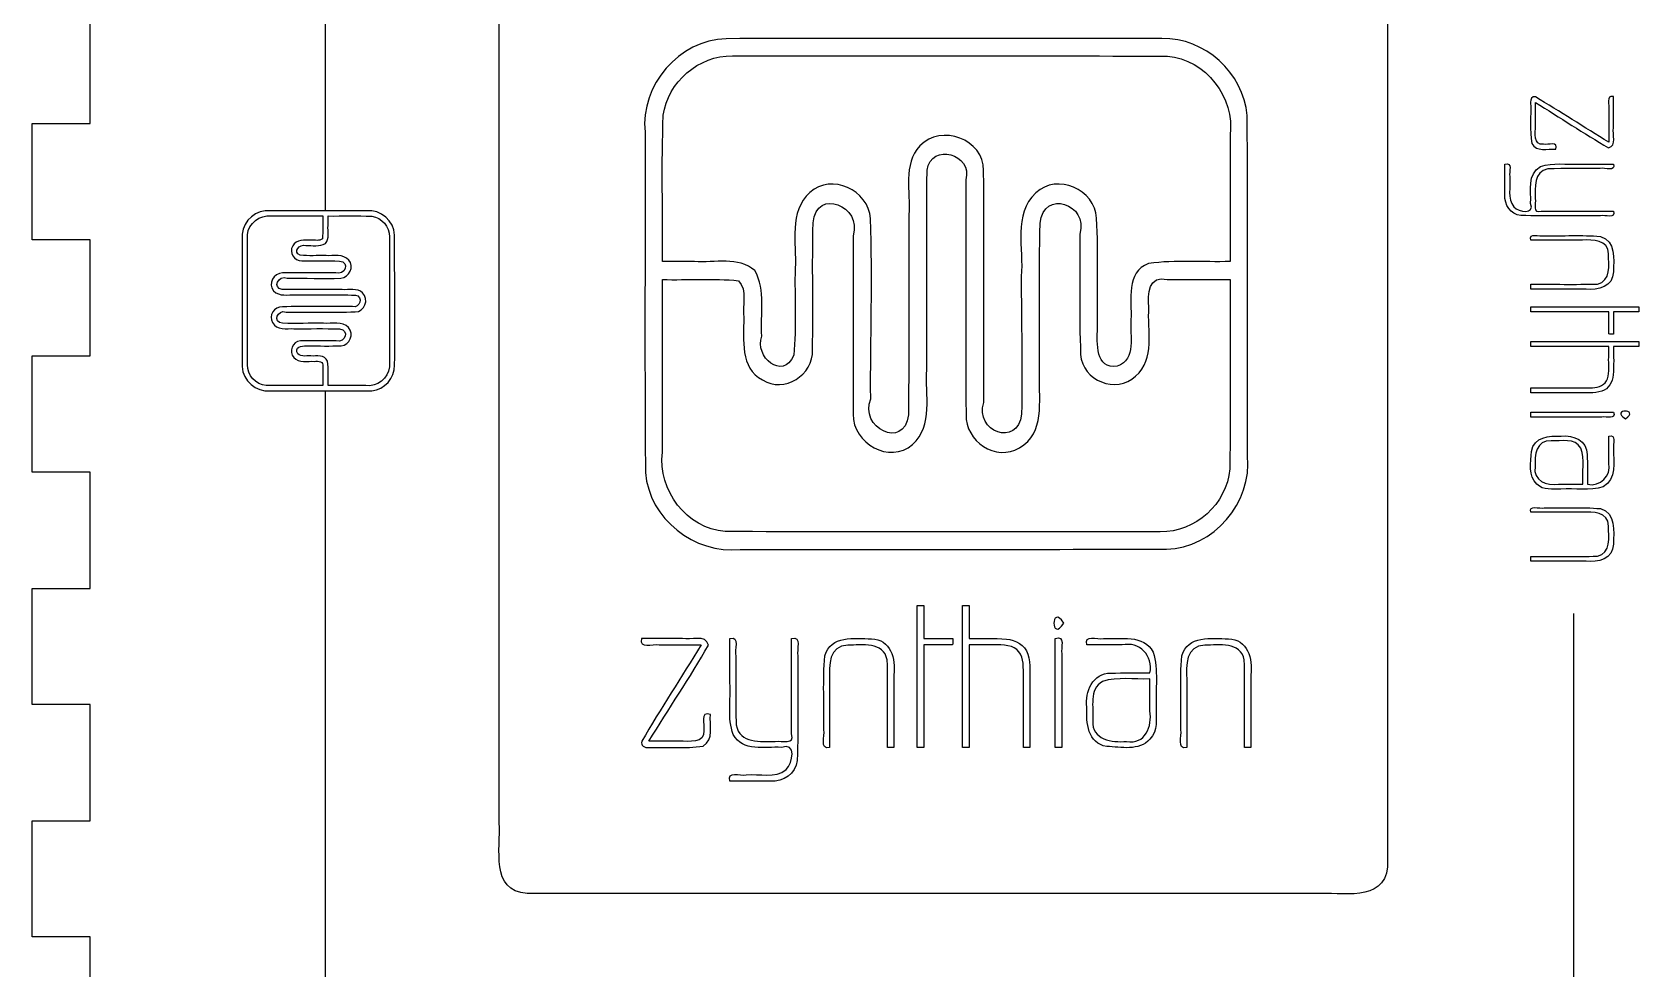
# Model space of a CAD drawing. Extents: x 0 to 384, y 10 to 166.
# Drawn here: x 55.2 to 133.1, y 55.8 to 101.1 of the extents above; entities that cross this region are included whole.
import ezdxf

# ---------------------------------------------------------------- set-up
doc = ezdxf.new("R2010")
doc.units = 0
doc.layers.add('Imprimir', color=7, linetype='CONTINUOUS')

msp = doc.modelspace()

# ---------------------------------------------------------------- linework, layer by layer
at = {"layer": 'Imprimir', "color": 7}
for points in [[(69.423693, 137.308972), (69.423693, 92.465791)], [(89.147856, 99.962723), (89.148417, 99.962929)], [(65.657241, 85.014346), (65.657082, 85.014349)], [(69.423613, 83.750276), (69.423613, 38.963913)], [(109.865134, 76.924425), (109.865049, 76.923862)], [(129.89895, 38.943236), (129.89895, 72.973103)], [(103.240147, 66.489712), (103.24026, 66.48964)]]:
    msp.add_lwpolyline(points, dxfattribs=at)
at = {"layer": 'Imprimir', "color": 5}
msp.add_lwpolyline([(58.04562, 51.689284), (58.04562, 57.314294), (55.233096, 57.314294), (55.233096, 62.939302), (58.04562, 62.939302), (58.04562, 68.564311), (55.233096, 68.564311), (55.233096, 74.189321), (58.04562, 74.189321), (58.04562, 79.814331), (55.233096, 79.814331), (55.233096, 85.439341), (58.04562, 85.439341), (58.04562, 91.064349), (55.233096, 91.064349), (55.233096, 96.689358), (58.04562, 96.689358), (58.04562, 102.314368)], dxfattribs=at)
at = {"layer": 'Imprimir', "color": 7}
for points in [[(109.95266, 100.80514)], [(126.559085, 93.230363)], [(72.537894, 91.20163)], [(127.808871, 88.906698)], [(131.588447, 87.566536)], [(72.789513, 84.988182)], [(127.808924, 83.895164)], [(127.808871, 82.719644)], [(132.394288, 82.400504)], [(130.338396, 79.226533)], [(127.808871, 75.733372)], [(105.20216, 72.508498)], [(98.421171, 71.450743)], [(109.36834, 69.809915)], [(96.662101, 66.48964)], [(104.783253, 66.48964)], [(113.953468, 66.48964)], [(90.986812, 64.84916)]]:
    msp.add_lwpolyline(points, close=True, dxfattribs=at)
at = {"layer": 'Imprimir', "color": 5}
for points in [[(77.856953, 62.83496), (77.856953, 79.981252), (77.856953, 97.12754), (77.856953, 114.273831)], [(120.882235, 114.273831), (120.882235, 96.418756), (120.882235, 78.56368), (120.882235, 60.708607)], [(79.206201, 59.41607), (77.389109, 59.557382), (77.94331, 61.596591), (77.856953, 62.83496)], [(120.882235, 60.708607), (120.672177, 58.937211), (118.644458, 59.514249), (117.406655, 59.41607)], [(117.406655, 59.41607), (104.673172, 59.41607), (91.939687, 59.41607), (79.206201, 59.41607)]]:
    msp.add_open_spline(points, degree=3, dxfattribs=at)
at = {"layer": 'Imprimir', "color": 7}
for points in [[(88.847642, 100.796234), (86.557059, 100.743119), (84.685661, 98.536052), (84.91588, 96.273814)], [(109.95266, 100.805151), (102.917689, 100.805151), (95.882516, 100.814067), (88.847642, 100.796234)], [(114.0763, 97.083757), (113.901839, 99.148605), (112.026248, 100.84369), (109.95266, 100.80514)], [(85.796498, 97.087456), (86.016145, 98.702533), (87.516586, 99.993195), (89.147856, 99.962723)], [(89.148417, 99.962929), (96.169401, 99.95142), (103.191826, 99.985921), (110.211889, 99.945202)], [(110.211889, 99.945202), (112.083874, 99.805872), (113.480141, 97.943621), (113.25547, 96.112128)], [(127.807945, 97.720683), (127.830699, 97.052795), (127.756219, 96.374962), (127.857819, 95.714856)], [(128.037418, 97.975064), (127.880917, 98.038051), (127.781381, 97.848114), (127.807998, 97.720736)], [(128.036307, 96.58261), (128.036307, 96.958538), (128.036307, 97.334463), (128.036307, 97.710391)], [(128.036307, 97.710391), (129.223624, 96.9878), (130.3802, 96.2013), (131.585668, 95.51645)], [(131.591225, 95.782742), (130.40306, 96.507034), (129.238573, 97.2755), (128.037418, 97.975064)], [(131.819825, 97.990032), (131.423267, 98.093068), (131.650359, 97.572474), (131.591225, 97.338088)], [(131.819825, 96.479375), (131.819825, 96.982924), (131.819825, 97.486477), (131.819825, 97.990032)], [(85.757356, 90.009293), (85.781142, 92.368189), (85.708403, 94.73177), (85.796498, 97.087456)], [(101.315576, 94.40929), (101.33243, 95.940741), (99.248828, 96.679138), (98.22521, 95.614031)], [(114.097705, 80.609351), (114.083629, 86.10058), (114.125947, 91.593666), (114.0763, 97.083757)], [(131.591225, 97.338088), (131.591225, 96.819639), (131.591225, 96.301191), (131.591225, 95.782742)], [(84.91588, 96.273814), (84.929956, 90.782586), (84.887639, 85.289587), (84.937285, 79.799409)], [(113.25547, 96.112128), (113.25547, 94.077831), (113.25547, 92.04355), (113.25547, 90.009254)], [(128.435695, 95.688075), (127.925658, 95.626734), (128.049853, 96.250409), (128.036307, 96.58261)], [(129.028283, 95.443017), (129.150361, 95.844319), (128.667259, 95.640428), (128.435695, 95.688075)], [(131.585668, 95.51645), (131.987941, 95.619222), (131.759473, 96.160967), (131.819825, 96.479375)], [(98.22521, 95.614031), (97.39363, 94.699951), (97.780292, 93.39051), (97.690284, 92.271629)], [(98.572418, 94.432309), (98.771829, 95.790656), (100.813145, 95.203133), (100.451603, 93.961451)], [(127.857819, 95.714856), (128.095362, 95.29974), (128.633709, 95.485933), (129.028283, 95.443017)], [(95.840651, 92.089212), (95.73859, 93.45837), (93.95048, 94.306367), (92.8976, 93.358352)], [(98.56202, 84.77647), (98.568952, 87.995036), (98.547759, 91.214375), (98.572418, 94.432309)], [(101.324492, 83.190383), (101.318539, 86.92994), (101.337086, 90.67009), (101.315576, 94.40929)], [(106.786683, 92.104979), (106.703543, 93.500545), (104.880484, 94.30636), (103.843635, 93.331158)], [(126.559085, 94.725041), (126.961569, 94.845969), (126.745246, 94.34809), (126.798374, 94.119667)], [(126.559085, 93.230384), (126.559085, 93.728602), (126.559085, 94.226823), (126.559085, 94.725041)], [(127.808765, 92.82346), (127.84832, 93.437481), (127.625382, 94.245347), (128.286417, 94.603667)], [(128.637652, 94.491573), (127.936083, 94.366782), (128.030486, 93.588968), (128.032841, 93.054759)], [(128.286417, 94.603667), (128.888953, 94.825628), (129.553507, 94.68541), (130.185414, 94.725041)], [(131.175432, 94.508718), (130.329771, 94.498029), (129.481726, 94.530573), (128.637652, 94.491573)], [(130.185414, 94.725041), (130.732731, 94.725041), (131.280048, 94.725041), (131.827365, 94.725041)], [(131.827365, 94.725041), (131.924282, 94.338686), (131.402021, 94.571546), (131.175432, 94.508718)], [(93.059176, 91.886142), (93.210002, 93.61843), (95.466342, 92.67823), (94.989756, 91.260622)], [(100.451603, 93.961451), (100.458535, 90.175745), (100.438029, 86.389606), (100.462001, 82.604355)], [(104.045687, 91.860546), (104.202426, 93.535515), (106.419991, 92.788792), (105.976256, 91.337065)], [(126.798374, 94.119667), (126.848433, 93.630936), (126.660315, 93.06018), (126.99115, 92.651766)], [(92.8976, 93.358352), (91.859367, 92.414438), (92.269694, 90.916552), (92.184691, 89.675498)], [(103.843635, 93.331158), (102.717759, 92.295899), (103.261115, 90.622344), (103.13893, 89.284105)], [(127.326959, 92.237178), (126.839861, 92.29355), (126.533024, 92.761135), (126.559085, 93.230363)], [(126.99115, 92.651766), (127.244541, 92.396282), (128.008208, 92.261771), (127.808765, 92.82346)], [(128.032841, 93.054759), (128.068163, 92.795665), (127.888616, 92.321715), (128.312241, 92.450908)], [(66.515919, 92.459309), (65.846471, 92.408823), (65.332147, 91.750347), (65.404511, 91.090664)], [(65.662373, 91.305143), (65.70386, 91.864197), (66.259856, 92.281368), (66.806882, 92.214199)], [(71.436193, 92.465711), (69.796173, 92.461505), (68.155622, 92.474152), (66.515919, 92.459309)], [(66.806882, 92.214199), (67.639499, 92.214199), (68.472119, 92.214199), (69.304736, 92.214199)], [(69.304736, 92.214199), (69.294947, 91.848224), (69.325109, 91.477493), (69.288067, 91.114744)], [(69.565192, 92.21422), (70.269698, 92.207129), (70.975606, 92.228825), (71.679162, 92.202552)], [(69.565192, 91.750228), (69.565192, 91.90489), (69.565192, 92.059555), (69.565192, 92.21422)], [(72.786867, 91.29144), (72.770992, 91.97555), (72.111836, 92.534463), (71.436193, 92.465711)], [(71.679162, 92.202552), (72.161524, 92.136953), (72.546996, 91.688831), (72.537894, 91.20163)], [(95.843614, 83.361275), (95.828268, 86.269847), (95.934289, 89.184008), (95.840651, 92.089212)], [(97.690284, 92.271629), (97.676711, 89.043419), (97.717634, 85.813438), (97.669488, 82.586469)], [(106.828206, 86.778985), (106.805214, 88.553876), (106.877257, 90.333538), (106.786683, 92.104979)], [(131.186518, 92.219715), (129.900273, 92.230907), (128.611749, 92.19704), (127.326959, 92.237178)], [(128.312241, 92.450908), (129.483948, 92.450908), (130.655658, 92.450908), (131.827365, 92.450908)], [(131.827365, 92.450908), (131.931929, 92.05565), (131.421521, 92.275383), (131.186518, 92.219715)], [(65.657082, 85.014349), (65.660521, 87.111227), (65.650203, 89.208542), (65.662373, 91.305143)], [(69.435546, 90.877547), (69.645599, 91.115233), (69.538945, 91.459988), (69.565192, 91.750228)], [(72.537974, 91.201609), (72.534534, 89.104717), (72.544853, 87.007384), (72.532682, 84.910765)], [(72.789513, 84.988182), (72.789513, 87.089262), (72.792159, 89.190397), (72.786867, 91.29144)], [(93.027664, 85.735638), (93.064031, 87.785171), (93.002185, 89.837965), (93.059176, 91.886142)], [(94.989756, 91.260622), (94.996688, 88.379968), (94.976289, 85.498756), (95.000154, 82.618534)], [(104.023779, 84.470479), (104.037961, 86.933644), (103.995239, 89.398818), (104.045687, 91.860546)], [(105.976256, 91.337065), (105.999037, 89.394746), (105.929284, 87.447727), (106.013914, 85.508588)], [(127.808871, 91.043923), (127.712086, 91.430011), (128.234427, 91.197008), (128.460804, 91.259929)], [(128.460804, 91.259929), (129.368854, 91.239794), (130.283442, 91.30295), (131.186862, 91.223014)], [(131.186862, 91.223014), (131.952063, 91.013964), (131.834377, 90.120884), (131.812972, 89.504423)], [(65.404511, 91.090664), (65.404511, 89.035277), (65.401865, 86.979835), (65.407156, 84.924481)], [(67.852779, 90.765965), (67.653919, 90.45232), (67.925699, 90.028637), (68.288815, 90.043033)], [(68.210496, 90.315395), (67.83619, 90.473957), (68.189329, 90.885892), (68.486195, 90.778297)], [(68.74927, 91.038864), (68.43513, 91.034736), (68.029259, 91.098183), (67.852779, 90.765965)], [(68.486195, 90.778297), (68.801657, 90.800786), (69.150166, 90.71267), (69.435546, 90.877547)], [(69.288067, 91.114744), (69.15305, 90.978769), (68.926303, 91.061801), (68.74927, 91.038864)], [(70.565423, 90.081681), (70.283509, 90.391764), (69.836152, 90.269212), (69.465497, 90.294599)], [(130.311911, 91.043923), (129.477545, 91.043923), (128.643208, 91.043923), (127.808871, 91.043923)], [(131.577334, 90.375707), (131.570455, 91.07916), (130.823219, 91.070902), (130.311911, 91.043923)], [(69.465497, 90.294599), (69.047588, 90.305738), (68.625154, 90.270681), (68.210496, 90.315395)], [(68.288815, 90.043033), (68.900929, 90.032159), (69.514021, 90.050627), (70.125738, 90.033614)], [(70.125738, 90.033614), (70.643104, 89.988563), (70.362302, 89.314683), (69.938916, 89.457021)], [(70.186381, 89.202708), (70.595294, 89.233191), (70.848553, 89.767229), (70.565423, 90.081681)], [(87.31091, 90.009293), (86.793073, 90.009293), (86.275225, 90.009293), (85.757356, 90.009293)], [(90.232891, 89.57521), (89.437049, 90.278528), (88.282722, 89.921425), (87.31091, 90.009293)], [(92.184691, 89.675498), (92.14743, 88.276235), (92.264661, 86.86181), (92.115124, 85.47343)], [(109.306998, 89.908236), (108.189842, 89.503108), (108.495486, 88.140176), (108.447702, 87.193587)], [(113.25547, 90.009254), (111.940184, 89.968524), (110.60856, 90.105477), (109.306998, 89.908236)], [(131.03896, 88.920107), (131.711504, 89.055341), (131.587997, 89.856735), (131.577334, 90.375707)], [(67.35785, 89.453951), (66.937401, 89.464482), (66.631119, 88.925676), (66.920547, 88.59586)], [(67.348272, 88.656862), (66.828736, 88.719264), (67.169837, 89.373203), (67.579677, 89.202179)], [(69.938916, 89.457021), (69.07857, 89.454904), (68.218066, 89.461042), (67.35785, 89.453951)], [(67.579677, 89.202179), (68.448359, 89.206757), (69.318706, 89.175118), (70.186381, 89.202708)], [(85.758004, 89.137192), (86.983382, 89.104392), (88.224685, 89.205272), (89.439276, 89.081402)], [(85.758004, 80.773703), (85.758004, 83.561538), (85.758004, 86.349381), (85.758004, 89.137192)], [(89.439276, 89.081402), (89.894556, 88.629338), (89.616542, 87.870127), (89.69334, 87.27737)], [(90.565203, 86.396532), (90.489889, 87.452802), (90.784939, 88.619696), (90.232891, 89.57521)], [(103.13893, 89.284105), (103.135967, 87.063798), (103.196207, 84.841528), (103.152504, 82.622352)], [(109.320261, 87.794734), (109.254758, 88.433461), (109.311345, 89.373211), (110.207917, 89.137571)], [(110.207917, 89.137571), (111.223798, 89.137571), (112.239695, 89.137571), (113.255594, 89.137571)], [(113.255594, 89.137571), (113.244085, 86.081316), (113.278587, 83.02356), (113.238052, 79.968187)], [(127.808871, 88.906693), (128.885408, 88.915133), (129.963296, 88.889495), (131.03896, 88.920107)], [(127.808871, 88.675187), (127.808871, 88.752358), (127.808871, 88.829527), (127.808871, 88.906698)], [(131.812972, 89.504423), (131.812972, 88.796941), (131.067694, 88.599715), (130.490426, 88.675187)], [(66.920547, 88.59586), (67.198042, 88.292169), (67.638414, 88.416671), (68.002348, 88.390157)], [(70.240858, 88.650671), (69.276717, 88.654719), (68.312043, 88.642522), (67.348272, 88.656862)], [(68.002348, 88.390157), (68.963609, 88.38804), (69.925105, 88.39439), (70.886177, 88.386982)], [(71.239105, 88.490916), (70.966108, 88.739272), (70.575027, 88.623792), (70.240858, 88.650671)], [(70.886177, 88.386982), (71.291865, 88.327424), (71.116391, 87.717758), (70.745551, 87.825743)], [(70.879298, 87.567935), (71.336683, 87.562908), (71.557216, 88.185192), (71.239105, 88.490916)], [(130.490426, 88.675187), (129.596555, 88.675187), (128.702713, 88.675187), (127.808871, 88.675187)], [(67.353617, 87.822674), (66.968463, 87.836326), (66.662975, 87.390154), (66.873953, 87.050424)], [(67.358988, 87.019147), (66.869561, 87.068741), (67.110332, 87.707601), (67.528638, 87.565104)], [(70.745551, 87.825743), (69.614907, 87.823626), (68.484131, 87.829817), (67.353617, 87.822674)], [(67.528638, 87.565104), (68.6455, 87.566956), (69.762545, 87.561347), (70.879298, 87.567935)], [(89.69334, 87.27737), (89.707204, 86.225551), (89.494722, 84.866579), (90.607089, 84.275685)], [(108.675519, 84.461095), (109.634674, 85.307322), (109.234264, 86.672564), (109.320261, 87.794734)], [(127.808792, 87.566522), (127.808792, 87.649178), (127.808792, 87.731834), (127.808792, 87.81449)], [(127.808792, 87.81449), (129.554751, 87.81449), (131.300739, 87.81449), (133.0467, 87.81449)], [(131.588447, 87.566522), (130.328554, 87.566522), (129.068684, 87.566522), (127.808792, 87.566522)], [(131.588447, 86.507581), (131.588447, 86.860566), (131.588447, 87.21355), (131.588447, 87.566536)], [(133.0467, 87.566522), (132.640271, 87.566522), (132.233818, 87.566522), (131.827392, 87.566522)], [(131.827392, 87.566522), (131.827392, 87.209078), (131.827392, 86.851637), (131.827392, 86.494193)], [(133.0467, 87.81449), (133.0467, 87.731834), (133.0467, 87.649178), (133.0467, 87.566522)], [(66.873953, 87.050424), (67.084773, 86.675297), (67.551869, 86.771709), (67.910961, 86.758908)], [(69.348604, 87.023195), (68.685479, 87.023989), (68.021769, 87.006077), (67.358988, 87.019147)], [(67.910961, 86.758908), (68.646612, 86.754701), (69.382868, 86.767428), (70.118092, 86.752373)], [(70.5573, 86.812725), (70.248108, 87.148981), (69.748284, 86.986704), (69.348604, 87.023195)], [(70.118092, 86.752373), (70.618339, 86.705558), (70.395322, 86.043261), (69.961749, 86.17578)], [(70.19109, 85.933752), (70.607888, 85.958597), (70.848553, 86.503061), (70.5573, 86.812725)], [(107.788998, 84.940128), (106.720725, 84.788183), (106.808683, 86.058218), (106.828206, 86.778985)], [(108.447702, 87.193587), (108.380514, 86.424102), (108.727065, 85.281816), (107.788998, 84.940128)], [(131.827392, 86.494193), (131.752197, 86.503109), (131.641337, 86.476333), (131.588447, 86.507581)], [(68.221003, 86.164562), (67.839392, 86.142469), (67.648177, 85.644184), (67.908157, 85.369639)], [(68.051217, 85.634392), (68.005841, 85.953443), (68.38515, 85.927169), (68.600415, 85.921343)], [(69.961749, 86.17578), (69.38165, 86.16898), (68.800149, 86.189803), (68.221003, 86.164562)], [(68.600415, 85.921343), (69.130508, 85.928222), (69.662029, 85.906712), (70.19109, 85.933752)], [(92.115124, 85.47343), (91.584211, 84.220154), (90.204938, 85.402575), (90.565203, 86.396532)], [(90.607089, 84.275685), (91.657247, 83.609845), (93.075863, 84.51984), (93.027664, 85.735638)], [(127.808871, 85.896449), (127.808871, 85.979104), (127.808871, 86.06176), (127.808871, 86.144416)], [(127.808871, 86.144416), (129.554856, 86.144416), (131.300818, 86.144416), (133.046806, 86.144416)], [(131.588552, 85.896449), (130.328659, 85.896449), (129.068764, 85.896449), (127.808871, 85.896449)], [(131.588552, 85.37876), (131.588552, 85.551323), (131.588552, 85.723885), (131.588552, 85.896449)], [(131.827498, 85.896449), (131.820089, 85.438349), (131.846548, 84.97863), (131.804214, 84.522036)], [(133.046806, 85.896449), (132.640377, 85.896449), (132.233924, 85.896449), (131.827498, 85.896449)], [(133.046806, 86.144416), (133.046806, 86.06176), (133.046806, 85.979104), (133.046806, 85.896449)], [(65.407156, 84.924481), (65.423031, 84.240374), (66.082161, 83.68146), (66.757801, 83.750212)], [(66.566296, 84.006985), (66.061736, 84.049453), (65.647689, 84.507677), (65.657241, 85.014346)], [(67.908157, 85.369639), (68.160889, 85.083172), (68.568639, 85.202761), (68.903787, 85.177078)], [(68.72424, 85.437658), (68.494423, 85.45774), (68.153267, 85.354225), (68.051217, 85.634392)], [(69.535003, 85.181018), (69.414009, 85.514673), (69.006948, 85.42339), (68.72424, 85.437658)], [(68.903787, 85.177078), (69.094551, 85.196657), (69.375221, 85.179751), (69.304842, 84.911968)], [(69.565192, 84.001762), (69.553021, 84.394586), (69.593926, 84.792292), (69.535003, 85.181018)], [(71.678078, 83.756615), (72.294769, 83.808717), (72.801022, 84.368885), (72.789513, 84.988182)], [(106.013914, 85.508588), (106.087839, 84.230854), (107.756269, 83.590621), (108.675519, 84.461095)], [(131.525158, 84.338415), (131.627234, 84.67568), (131.575985, 85.031735), (131.588552, 85.37876)], [(69.304842, 84.911968), (69.304842, 84.608563), (69.304842, 84.305155), (69.304842, 84.001746)], [(72.532682, 84.910765), (72.491063, 84.351671), (71.934882, 83.934664), (71.38788, 84.001762)], [(97.873267, 81.154311), (98.890111, 82.08344), (98.473241, 83.557929), (98.56202, 84.77647)], [(103.047707, 80.998305), (104.303724, 81.704179), (103.980919, 83.268152), (104.023779, 84.470479)], [(130.808746, 83.898178), (131.10238, 83.899501), (131.435623, 84.032605), (131.525158, 84.338415)], [(131.804214, 84.522036), (131.772173, 84.187018), (131.594267, 83.831095), (131.24896, 83.731281)], [(69.304842, 84.001746), (68.392056, 84.005159), (67.478817, 83.994867), (66.566296, 84.006985)], [(66.757801, 83.750212), (68.397824, 83.754419), (70.038399, 83.741772), (71.678078, 83.756615)], [(71.38788, 84.001762), (70.780317, 84.001762), (70.172755, 84.001762), (69.565192, 84.001762)], [(127.808871, 83.895161), (128.808811, 83.897014), (129.808885, 83.891219), (130.808746, 83.898178)], [(127.80895, 83.656219), (127.80895, 83.735858), (127.809003, 83.81557), (127.808924, 83.895164)], [(130.085984, 83.656219), (129.326971, 83.656219), (128.567961, 83.656219), (127.80895, 83.656219)], [(131.24896, 83.731281), (130.872722, 83.613475), (130.473757, 83.669498), (130.085984, 83.656219)], [(95.000154, 82.618534), (94.964874, 81.210736), (96.768968, 80.185237), (97.873267, 81.154311)], [(97.669488, 82.586469), (97.460551, 80.846915), (95.270995, 81.989024), (95.843614, 83.361275)], [(100.462001, 82.604355), (100.416315, 81.314749), (101.91019, 80.291894), (103.047707, 80.998305)], [(103.152504, 82.622352), (102.98647, 80.98361), (100.847369, 81.78979), (101.324492, 83.190383)], [(127.808871, 82.719644), (129.148403, 82.719644), (130.487965, 82.719644), (131.827498, 82.719644)], [(127.808871, 82.479085), (127.808871, 82.559272), (127.808871, 82.639457), (127.808871, 82.719644)], [(131.827498, 82.719644), (131.949523, 82.329109), (131.484307, 82.525855), (131.262586, 82.479085)], [(132.394288, 82.400504), (131.627552, 82.891605), (133.144093, 82.895777), (132.394288, 82.400504)], [(131.262586, 82.479085), (130.111331, 82.479085), (128.960099, 82.479085), (127.808871, 82.479085)], [(127.843611, 80.820804), (127.962223, 81.525397), (128.719091, 81.589738), (129.29366, 81.549733)], [(128.796402, 81.333728), (128.09433, 81.392396), (127.978972, 80.619046), (128.032788, 80.088593)], [(130.239468, 80.975323), (129.94467, 81.494734), (129.286675, 81.292466), (128.796402, 81.333728)], [(129.29366, 81.549733), (129.8654, 81.638887), (130.547179, 81.324843), (130.550142, 80.673568)], [(131.588605, 81.549733), (131.990878, 81.670577), (131.774263, 81.17252), (131.82755, 80.944359)], [(131.588605, 80.253992), (131.588605, 80.685906), (131.588605, 81.11782), (131.588605, 81.549733)], [(88.801768, 76.941589), (86.929902, 77.080492), (85.533095, 78.942122), (85.758004, 80.773703)], [(110.165928, 76.087022), (112.456505, 76.140137), (114.327895, 78.347124), (114.097705, 80.609351)], [(128.109993, 79.226533), (127.669594, 79.628586), (127.818581, 80.293002), (127.843611, 80.820804)], [(130.338396, 79.226533), (130.301751, 79.808434), (130.427984, 80.415967), (130.239468, 80.975323)], [(130.550142, 80.673568), (130.559932, 80.191389), (130.552788, 79.708855), (130.55464, 79.226533)], [(130.55464, 79.226533), (131.184983, 79.097826), (131.727723, 79.610824), (131.588605, 80.253992)], [(131.82755, 80.944359), (131.795033, 80.313881), (131.99355, 79.464145), (131.324472, 79.102835)], [(84.937285, 79.799409), (85.106314, 77.557912), (87.311077, 75.835813), (89.519871, 76.078105)], [(113.238052, 79.968187), (113.09586, 78.278777), (111.561607, 76.892448), (109.865134, 76.924425)], [(128.032788, 80.088593), (127.895125, 79.396676), (128.596641, 79.137159), (129.153827, 79.226533)], [(129.272758, 78.995023), (128.877999, 79.011956), (128.421117, 78.915306), (128.110205, 79.226533)], [(129.153827, 79.226533), (129.548692, 79.226533), (129.943532, 79.226533), (130.338396, 79.226533)], [(131.324472, 79.102835), (130.664998, 78.902196), (129.95565, 79.032384), (129.272758, 78.995023)], [(127.808871, 77.870279), (127.712086, 78.256367), (128.234427, 78.023364), (128.460804, 78.086285)], [(128.460804, 78.086285), (129.368854, 78.06615), (130.283442, 78.129306), (131.186862, 78.04937)], [(131.186862, 78.04937), (131.951931, 77.840373), (131.83443, 76.947486), (131.812972, 76.3311)], [(130.311911, 77.870279), (129.477545, 77.870279), (128.643208, 77.870279), (127.808871, 77.870279)], [(131.577334, 77.20214), (131.570455, 77.905638), (130.823192, 77.897213), (130.311911, 77.870279)], [(131.03896, 75.746757), (131.711584, 75.881721), (131.58797, 76.683228), (131.577334, 77.20214)], [(109.865049, 76.923862), (102.84414, 76.935345), (95.821759, 76.900869), (88.801768, 76.941589)], [(89.519871, 76.078105), (96.401871, 76.078105), (103.284039, 76.069189), (110.165928, 76.087022)], [(127.808871, 75.733369), (128.885408, 75.741783), (129.963296, 75.716197), (131.03896, 75.746757)], [(127.808871, 75.501861), (127.808871, 75.579032), (127.808871, 75.656201), (127.808871, 75.733372)], [(131.812972, 76.3311), (131.812972, 75.623614), (131.067694, 75.426389), (130.490426, 75.501861)], [(130.490426, 75.501861), (129.596555, 75.501861), (128.702713, 75.501861), (127.808871, 75.501861)], [(98.095718, 66.489536), (98.095718, 68.781297), (98.095718, 71.073095), (98.095718, 73.364856)], [(98.095718, 73.364856), (98.204213, 73.364856), (98.312708, 73.364856), (98.421202, 73.364856)], [(98.421202, 73.364856), (98.421202, 72.831378), (98.421202, 72.297864), (98.421202, 71.764382)], [(100.287764, 66.48964), (100.287764, 68.781437), (100.287764, 71.073199), (100.287764, 73.364996)], [(100.287764, 73.364996), (100.396259, 73.364996), (100.504754, 73.364996), (100.613249, 73.364996)], [(100.613249, 73.364996), (100.613249, 72.831514), (100.613249, 72.298), (100.613249, 71.764522)], [(105.20216, 72.508498), (104.557538, 71.502074), (104.552059, 73.492696), (105.20216, 72.508498)], [(84.739228, 71.75445), (84.603982, 71.233925), (85.287313, 71.532007), (85.594971, 71.454391)], [(86.722123, 71.75445), (86.061163, 71.75445), (85.400193, 71.75445), (84.739228, 71.75445)], [(87.986068, 71.447094), (87.85117, 71.975124), (87.140071, 71.675233), (86.722123, 71.75445)], [(89.024875, 71.764351), (89.532009, 71.891562), (89.226353, 71.206039), (89.308821, 70.908616)], [(89.024875, 69.60911), (89.024875, 70.327523), (89.024875, 71.045937), (89.024875, 71.764351)], [(92.009931, 71.764351), (92.528752, 71.901599), (92.240326, 71.231632), (92.313399, 70.923169)], [(92.009931, 67.15037), (92.009931, 68.688364), (92.009931, 70.226357), (92.009931, 71.764351)], [(93.621685, 70.923617), (93.896087, 71.928029), (95.06835, 71.773551), (95.877522, 71.745457)], [(95.877522, 71.745457), (96.806171, 71.745457), (97.065053, 70.767199), (96.965984, 70.009471)], [(98.421202, 71.764382), (98.890387, 71.764382), (99.359567, 71.764382), (99.828752, 71.764382)], [(99.828752, 71.764382), (99.817042, 71.665684), (99.852216, 71.520167), (99.811165, 71.450743)], [(100.613249, 71.764522), (101.214555, 71.754802), (101.817981, 71.789523), (102.417312, 71.73396)], [(102.417312, 71.73396), (102.857056, 71.691915), (103.324246, 71.458383), (103.45526, 71.005131)], [(104.783253, 71.764522), (105.295876, 71.924697), (105.037623, 71.314046), (105.099013, 71.023016)], [(104.783253, 66.48964), (104.783253, 68.247924), (104.783253, 70.006239), (104.783253, 71.764522)], [(106.318887, 71.450969), (106.160268, 71.978994), (106.814018, 71.694664), (107.113506, 71.764608)], [(107.113506, 71.764608), (107.941075, 71.72193), (109.056446, 71.982502), (109.530707, 71.104267)], [(110.913472, 70.923617), (111.187802, 71.927857), (112.359816, 71.773623), (113.168889, 71.745457)], [(113.168889, 71.745457), (114.097538, 71.745457), (114.356415, 70.767199), (114.257351, 70.009471)], [(87.636531, 71.454391), (86.68582, 69.894796), (85.677122, 68.366283), (84.758876, 66.789635)], [(85.106283, 66.788175), (86.054761, 68.346658), (87.087131, 69.864786), (87.986068, 71.447094)], [(85.594971, 71.454391), (86.27549, 71.454391), (86.956013, 71.454391), (87.636531, 71.454391)], [(89.308821, 70.908616), (89.322836, 69.798594), (89.280158, 68.685448), (89.331335, 67.577505)], [(92.313399, 70.923169), (92.298705, 69.23483), (92.343147, 67.543507), (92.290477, 65.85708)], [(93.573233, 67.345374), (93.599636, 68.53729), (93.516762, 69.737782), (93.621685, 70.923617)], [(94.733868, 71.436158), (93.810509, 71.427116), (93.82135, 70.446299), (93.856763, 69.775153)], [(96.6445, 70.729481), (96.466992, 71.612269), (95.415074, 71.45015), (94.733868, 71.436158)], [(99.811165, 71.450743), (99.347835, 71.450743), (98.884505, 71.450743), (98.421171, 71.450743)], [(98.421202, 71.450743), (98.421202, 69.796998), (98.421202, 68.143285), (98.421202, 66.489536)], [(101.292772, 71.450883), (101.066261, 71.450883), (100.839755, 71.450883), (100.613249, 71.450883)], [(100.613249, 71.450883), (100.613249, 69.797134), (100.613249, 68.143389), (100.613249, 66.48964)], [(102.658331, 71.367669), (102.215635, 71.501658), (101.748277, 71.434386), (101.292772, 71.450883)], [(103.236191, 70.427302), (103.234382, 70.812726), (103.059741, 71.250146), (102.658331, 71.367669)], [(103.45526, 71.005131), (103.609897, 70.511275), (103.536358, 69.98759), (103.553791, 69.478598)], [(105.099013, 71.023016), (105.099013, 69.511868), (105.099013, 68.000756), (105.099013, 66.48964)], [(108.019686, 71.450969), (107.452753, 71.450969), (106.88582, 71.450969), (106.318887, 71.450969)], [(109.36834, 70.093779), (109.537281, 70.921171), (108.863914, 71.633576), (108.019686, 71.450969)], [(109.530707, 71.104267), (109.794064, 70.238632), (109.62318, 69.307537), (109.672219, 68.411172)], [(110.865016, 67.345374), (110.891464, 68.53729), (110.808549, 69.737782), (110.913472, 70.923617)], [(112.025556, 71.436158), (111.102138, 71.427116), (111.113196, 70.446263), (111.148551, 69.775153)], [(113.935904, 70.729481), (113.758748, 71.612373), (112.706681, 71.450119), (112.025556, 71.436158)], [(96.662087, 66.48964), (96.651011, 67.902714), (96.684647, 69.317555), (96.6445, 70.729481)], [(103.24026, 66.48964), (103.237999, 67.802171), (103.245414, 69.114875), (103.236191, 70.427302)], [(113.95349, 66.48964), (113.942459, 67.902714), (113.976005, 69.317555), (113.935904, 70.729481)], [(89.184191, 67.116472), (88.892848, 67.907366), (89.076898, 68.779665), (89.024875, 69.60911)], [(93.856763, 69.775153), (93.856763, 68.679959), (93.856763, 67.584802), (93.856763, 66.48964)], [(96.965984, 70.009471), (96.965984, 68.836173), (96.965984, 67.662907), (96.965984, 66.48964)], [(103.553791, 69.478598), (103.553791, 68.482315), (103.553791, 67.486032), (103.553791, 66.489744)], [(106.318887, 68.438588), (106.201861, 69.189055), (106.614081, 70.083964), (107.468947, 70.087856)], [(107.072863, 69.680062), (106.391078, 69.293106), (106.656578, 68.429419), (106.602417, 67.785882)], [(109.36834, 69.809915), (108.604531, 69.761816), (107.807077, 69.92751), (107.072863, 69.680062)], [(107.468947, 70.087856), (108.10186, 70.100696), (108.735238, 70.091473), (109.36834, 70.093779)], [(109.36834, 68.255044), (109.36834, 68.773345), (109.36834, 69.291614), (109.36834, 69.809915)], [(111.148551, 69.775153), (111.148551, 68.679959), (111.148551, 67.584802), (111.148551, 66.48964)], [(114.257351, 70.009471), (114.257351, 68.836173), (114.257351, 67.662907), (114.257351, 66.48964)], [(88.082455, 68.090254), (87.555705, 68.250496), (87.823334, 67.616367), (87.760791, 67.312416)], [(87.72564, 66.553892), (88.270524, 66.865692), (88.026124, 67.572333), (88.082455, 68.090254)], [(107.275684, 66.535243), (106.350828, 66.690933), (106.266376, 67.684404), (106.318887, 68.438588)], [(106.602417, 67.785882), (106.525406, 66.864336), (107.540515, 66.712918), (108.236789, 66.783559)], [(108.236789, 66.783559), (109.145007, 66.602859), (109.485651, 67.523678), (109.36834, 68.255044)], [(109.672219, 68.411172), (109.649976, 67.893007), (109.776853, 67.293301), (109.36834, 66.885196)], [(87.760791, 67.312416), (87.84131, 66.642938), (87.022666, 66.805956), (86.58662, 66.788175)], [(91.520909, 66.489504), (90.714937, 66.541424), (89.654528, 66.248793), (89.184191, 67.116472)], [(89.331335, 67.577505), (89.495136, 66.656623), (90.516103, 66.780535), (91.21731, 66.783627)], [(91.21731, 66.783627), (91.557398, 66.82999), (92.179514, 66.594315), (92.009931, 67.15037)], [(93.856763, 66.48964), (93.349982, 66.3626), (93.655823, 67.048232), (93.573233, 67.345374)], [(111.148551, 66.48964), (110.641765, 66.3626), (110.94761, 67.048232), (110.865016, 67.345374)], [(84.758876, 66.789635), (84.676196, 66.58421), (84.925506, 66.453558), (85.092702, 66.488496)], [(85.092774, 66.488428), (85.96945, 66.518312), (86.859177, 66.420532), (87.72564, 66.553892)], [(86.58662, 66.788175), (86.093171, 66.788175), (85.599727, 66.788175), (85.106283, 66.788175)], [(91.746276, 65.416292), (92.081625, 65.748897), (92.258184, 66.751293), (91.520909, 66.489504)], [(96.965984, 66.48964), (96.864691, 66.48964), (96.763398, 66.48964), (96.662101, 66.48964)], [(98.421202, 66.489536), (98.312708, 66.489536), (98.204213, 66.489536), (98.095718, 66.489536)], [(100.613249, 66.48964), (100.504754, 66.48964), (100.396259, 66.48964), (100.287764, 66.48964)], [(103.553791, 66.489744), (103.449252, 66.489744), (103.344622, 66.489816), (103.240147, 66.489712)], [(105.099013, 66.48964), (104.99376, 66.48964), (104.888507, 66.48964), (104.783253, 66.48964)], [(109.36834, 66.884897), (108.8406, 66.306824), (107.968481, 66.502389), (107.275684, 66.535243)], [(114.257351, 66.48964), (114.156058, 66.48964), (114.054765, 66.48964), (113.953468, 66.48964)], [(92.290477, 65.85708), (92.216482, 65.217712), (91.602725, 64.814954), (90.986812, 64.84916)], [(89.024875, 64.84916), (88.866147, 65.377466), (89.519667, 65.09352), (89.819495, 65.163256)], [(90.986775, 64.84916), (90.332809, 64.84916), (89.678842, 64.84916), (89.024875, 64.84916)], [(89.819495, 65.163256), (90.461006, 65.228964), (91.210185, 64.982037), (91.746276, 65.416292)]]:
    msp.add_open_spline(points, degree=3, dxfattribs=at)

doc.saveas('drawing.dxf')
